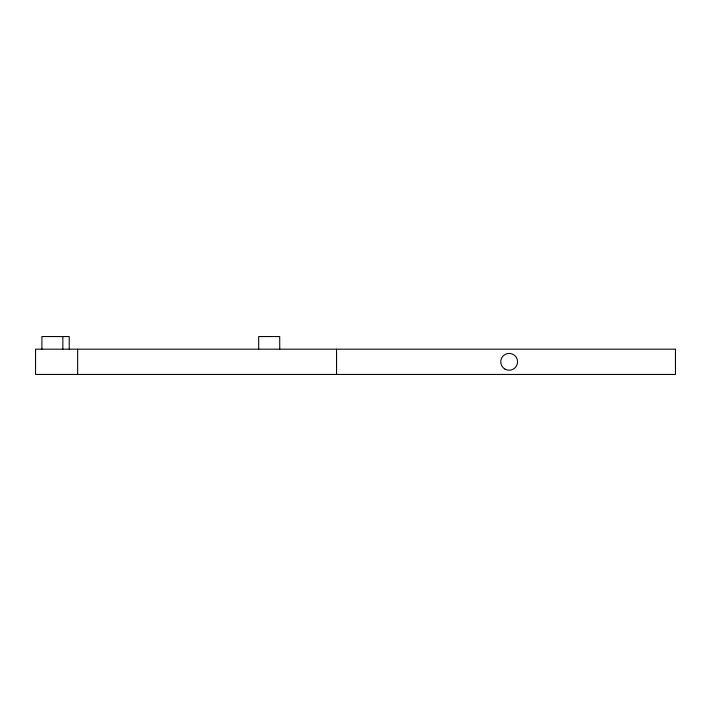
<?xml version="1.0" encoding="UTF-8"?>
<svg xmlns="http://www.w3.org/2000/svg" width="711" height="711" viewBox="0 0 711 711"><rect width="100%" height="100%" fill="white"/><g stroke="black" fill="none" stroke-linecap="round" stroke-linejoin="round"><path stroke-width="1.07" d="M336.552 349.181L336.552 374.448M279.725 349.181L279.725 336.552L258.671 336.552L258.671 349.181M77.65 349.181L77.65 374.448M69.225 349.181L69.225 336.552L41.913 336.552L41.913 349.181M62.861 336.552L62.861 349.181M675.45 349.181L35.55 349.181L35.55 374.448L675.45 374.448L675.45 349.181M504.952 369.107A8.416 8.416 0 0 0 517.581 361.819A8.416 8.416 0 0 0 504.952 354.522A8.416 8.416 0 0 0 504.952 369.107"/></g></svg>
